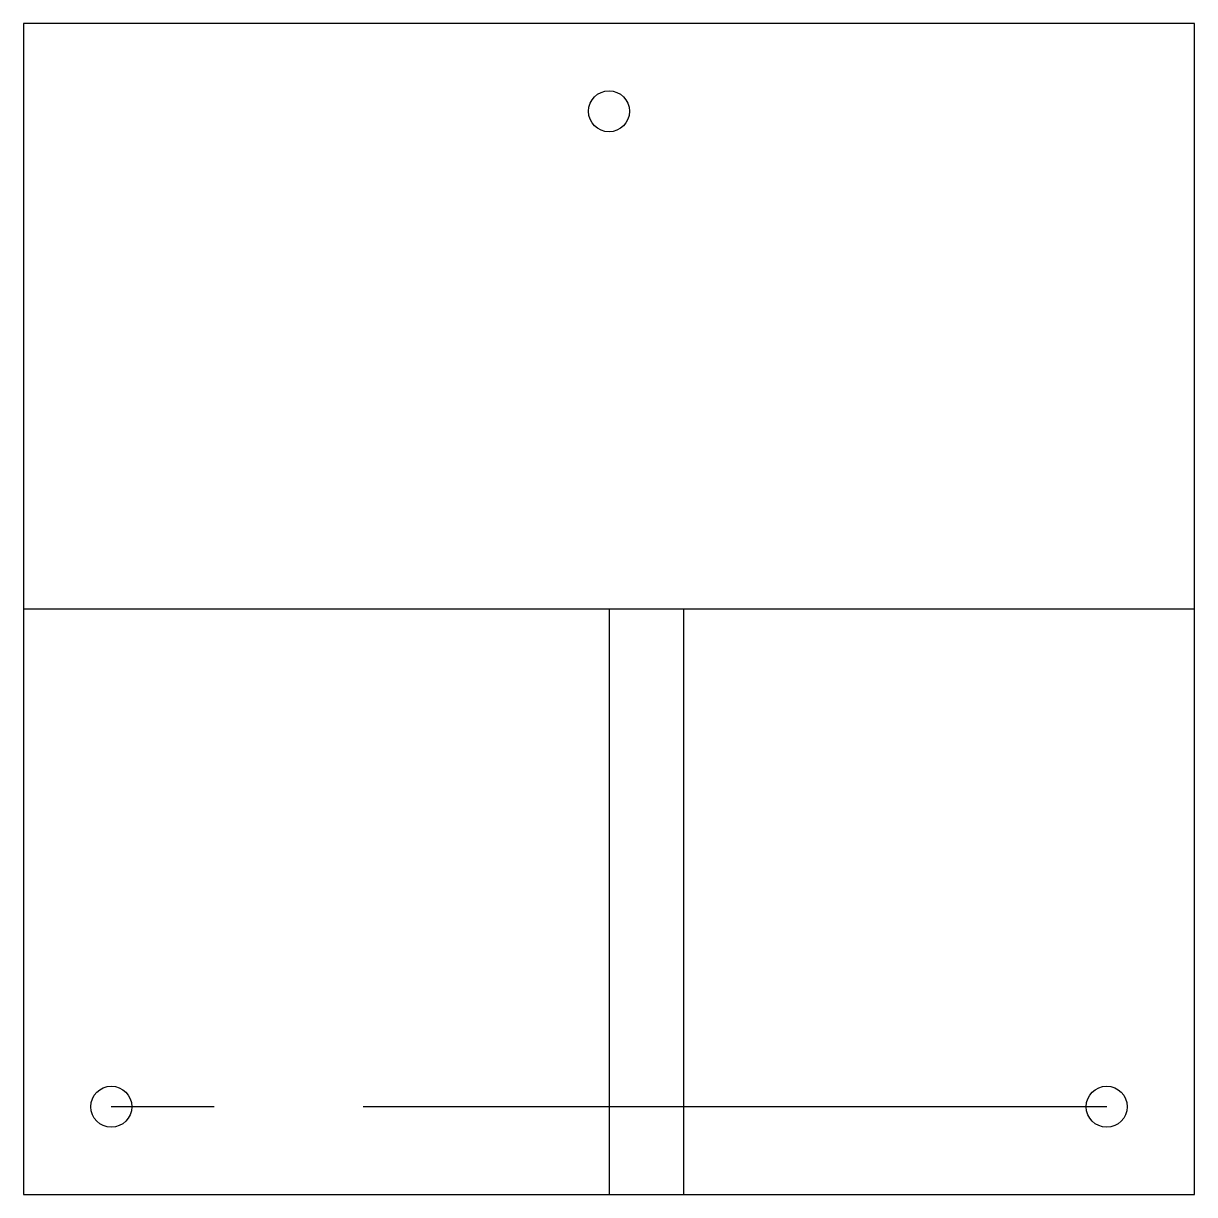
# Model space of a CAD drawing. Header units: millimetres. Extents: x 0 to 20, y 0 to 20.
import ezdxf

# ---------------------------------------------------------------- set-up
doc = ezdxf.new("R2010")
doc.units = ezdxf.units.MM
doc.linetypes.add('CENTERX2', pattern=[20.32, 12.7, -2.54, 2.54, -2.54])

msp = doc.modelspace()

# ---------------------------------------------------------------- linework, layer by layer
at = {"color": 7, "linetype": 'Continuous', "lineweight": 25}
for p, q in [((20, 20), (0, 20)), ((0, 20), (0, 0)), ((20, 0), (20, 20)), ((0, 0), (20, 0))]:
    msp.add_line(p, q, dxfattribs=at)
at = {"color": 7, "linetype": 'Continuous'}
for p, q in [((0, 10), (20, 10)), ((11.27, 10), (11.27, 0))]:
    msp.add_line(p, q, dxfattribs=at)
at = {"color": 7, "linetype": 'CENTERX2'}
for p, q in [((10, 10), (10, 0)), ((18.5, 1.5), (1.5, 1.5))]:
    msp.add_line(p, q, dxfattribs=at)
at = {"color": 7, "linetype": 'Continuous'}
for centre in [(10, 18.5), (1.5, 1.5), (18.5, 1.5)]:
    msp.add_circle(centre, 0.35, dxfattribs=at)

doc.saveas('drawing.dxf')
